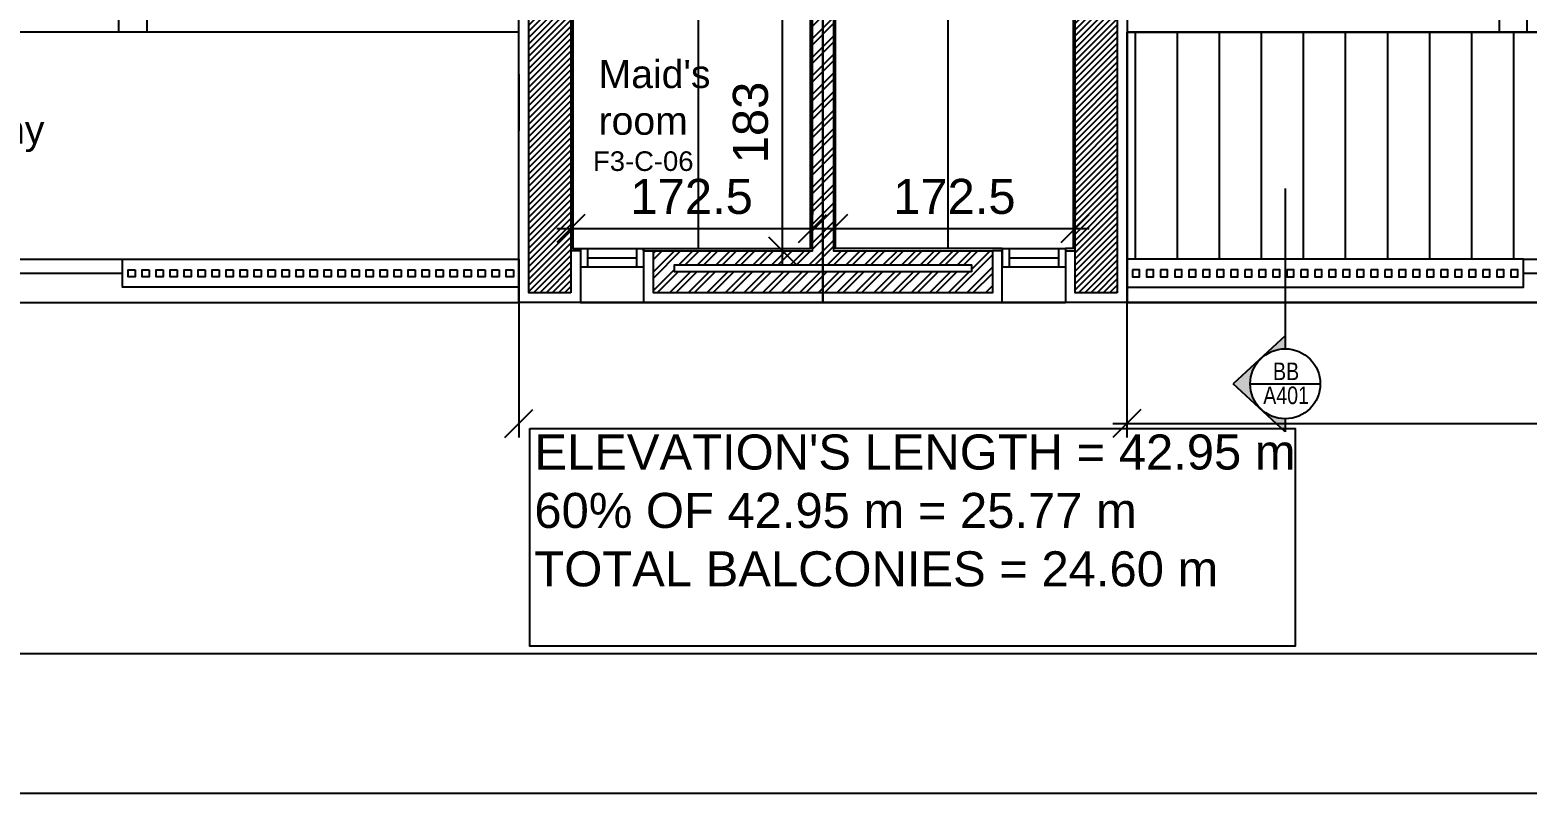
# Model space of a CAD drawing. Extents: x -1.7 to 46.3, y -159.8 to -77.2.
# Drawn here: x 8.02 to 18.7, y -138.74 to -133.29 of the extents above; entities that cross this region are included whole.
import ezdxf
from ezdxf.enums import TextEntityAlignment as Align

# ---------------------------------------------------------------- set-up
doc = ezdxf.new("R2010")
doc.units = 0
doc.header["$MEASUREMENT"] = 0
doc.header["$PDMODE"] = 35
doc.header["$PDSIZE"] = 0.3
doc.layers.get('0').update_dxf_attribs({"linetype": 'CONTINUOUS'})
doc.layers.get('DEFPOINTS').update_dxf_attribs({"linetype": 'CONTINUOUS'})
for name, color, linetype in [('60%', 7, 'CONTINUOUS'), ('A-ALU', 9, 'CONTINUOUS'), ('A-ANNO-SECT-TAG', 7, 'CONTINUOUS'), ('A-AREAS', 6, 'CONTINUOUS'), ('A-BALUST', 1, 'CONTINUOUS'), ('A-claustra', 9, 'CONTINUOUS'), ('a-dim', 3, 'CONTINUOUS'), ('A-HATCH-CONC', 8, 'CONTINUOUS'), ('A-HATCH-WALL', 8, 'CONTINUOUS'), ('a-kitchen-50', 61, 'CONTINUOUS'), ('A-PLASTER', 8, 'CONTINUOUS'), ('A-PROJECTION', 9, 'CONTINUOUS'), ('a-revetement', 1, 'CONTINUOUS'), ('A-TILES', 137, 'CONTINUOUS'), ('A-WALL', 4, 'CONTINUOUS'), ('h', 252, 'CONTINUOUS'), ('l', 7, 'CONTINUOUS'), ('Parcelle$0$N-PLOT', 5, 'CONTINUOUS'), ('S-2ND-3RD-4-5-6TH$0$A-STR 2-3-4-5-6', 2, 'CONTINUOUS'), ('S-2ND-3RD-4-5-6TH$0$N-PLOT', 5, 'CONTINUOUS'), ('str', 6, 'CONTINUOUS'), ('txt', 250, 'CONTINUOUS'), ('w', 4, 'CONTINUOUS')]:
    doc.layers.add(name, color=color, linetype=linetype)
doc.styles.add('A100-STEXT', font='ARIAL.TTF', dxfattribs={"height": 0.25})
doc.styles.add('BLOCK', font='ARIAL.TTF', dxfattribs={"width": 0.8, "height": 0.25})
doc.styles.add('STYLE1', font='ARIAL.TTF')
doc.dimstyles.new('A100-DIM', dxfattribs={"dimtxt": 0.25, "dimasz": 0.2, "dimexe": 0.1, "dimexo": 0.3, "dimgap": 0.1, "dimtad": 1, "dimlfac": 100, "dimrnd": 0.5, "dimdsep": 46, "dimtxsty": 'A100-STEXT', "dimblk1": 'OBLIQUE', "dimblk2": 'OBLIQUE', "dimsah": 1, "dimcen": -0.05, "dimdle": 0.1, "dimclrd": 15, "dimclre": 15, "dimclrt": 256, "dimadec": 0, "dimazin": 0, "dimtfac": 0.28, "dimtix": 1, "dimtmove": 2, "dimatfit": 3, "dimldrblk": 'OBLIQUE', "dimfxl": 0, "dimtolj": 1, "dimarcsym": 0})
pattern_1 = [(45, (8e-11, -138.735676), (-0.022097087, 0.022097087), [])]

# ---------------------------------------------------------------- blocks, each defined once
blk = doc.blocks.new('_OBLIQUE')
at = {"color": 0, "linetype": 'ByBlock'}
blk.add_line((-0.5, -0.5), (0.5, 0.5), dxfattribs=at)
blk = doc.blocks.new('*D70')
at = {"layer": 'a-dim', "color": 15, "lineweight": -2}
for p, q in [((11.878, -134.566), (11.878, -134.608)), ((13.603, -134.566), (13.603, -134.608)), ((11.778, -134.708), (13.703, -134.708))]:
    blk.add_line(p, q, dxfattribs=at)
at = {"layer": 'DEFPOINTS', "color": 0}
for p in [(13.603, -134.708), (11.878, -134.866), (13.603, -134.866)]:
    blk.add_point(p, dxfattribs=at)
at = {"layer": 'a-dim', "color": 15, "lineweight": -2, "xscale": 0.2, "yscale": 0.2, "zscale": 0.2, "rotation": 180}
blk.add_blockref('_OBLIQUE', (11.878, -134.708), dxfattribs=at)
at = {"layer": 'a-dim', "color": 15, "lineweight": -2, "xscale": 0.2, "yscale": 0.2, "zscale": 0.2}
blk.add_blockref('_OBLIQUE', (13.603, -134.708), dxfattribs=at)
at = {"layer": 'a-dim', "insert": (12.741, -134.48), "char_height": 0.25, "attachment_point": 5, "style": 'A100-STEXT'}
blk.add_mtext('\\A1;172.5', dxfattribs=at)
blk = doc.blocks.new('*D71')
at = {"layer": 'a-dim', "color": 15, "lineweight": -2}
for p, q in [((13.753, -134.566), (13.753, -134.608)), ((15.478, -134.566), (15.478, -134.608)), ((13.653, -134.708), (15.578, -134.708))]:
    blk.add_line(p, q, dxfattribs=at)
at = {"layer": 'DEFPOINTS', "color": 0}
for p in [(15.478, -134.708), (13.753, -134.866), (15.478, -134.866)]:
    blk.add_point(p, dxfattribs=at)
at = {"layer": 'a-dim', "color": 15, "lineweight": -2, "xscale": 0.2, "yscale": 0.2, "zscale": 0.2, "rotation": 180}
blk.add_blockref('_OBLIQUE', (13.753, -134.708), dxfattribs=at)
at = {"layer": 'a-dim', "color": 15, "lineweight": -2, "xscale": 0.2, "yscale": 0.2, "zscale": 0.2}
blk.add_blockref('_OBLIQUE', (15.478, -134.708), dxfattribs=at)
at = {"layer": 'a-dim', "insert": (14.616, -134.48), "char_height": 0.25, "attachment_point": 5, "style": 'A100-STEXT'}
blk.add_mtext('\\A1;172.5', dxfattribs=at)
blk = doc.blocks.new('*D72')
at = {"layer": 'a-dim', "color": 15, "lineweight": -2}
for p, q in [((13.389, -134.966), (13.389, -132.936)), ((13.428, -133.036), (13.489, -133.036)), ((12.768, -134.866), (13.489, -134.866))]:
    blk.add_line(p, q, dxfattribs=at)
at = {"layer": 'DEFPOINTS', "color": 0}
for p in [(13.128, -133.036), (13.389, -133.036), (12.468, -134.866)]:
    blk.add_point(p, dxfattribs=at)
at = {"layer": 'a-dim', "color": 15, "lineweight": -2, "xscale": 0.2, "yscale": 0.2, "zscale": 0.2}
for p, rotation in [((13.389, -133.036), 90), ((13.389, -134.866), 270)]:
    blk.add_blockref('_OBLIQUE', p, dxfattribs=dict(at, rotation=rotation))
at = {"layer": 'a-dim', "insert": (13.162, -133.951), "char_height": 0.25, "attachment_point": 5, "rotation": 90, "style": 'A100-STEXT'}
blk.add_mtext('\\A1;183', dxfattribs=at)
blk = doc.blocks.new('*D196')
at = {"layer": '60%', "color": 15, "lineweight": -2}
for p, q in [((15.848, -134.893), (15.848, -136.199)), ((23.058, -134.893), (23.058, -136.199)), ((15.748, -136.099), (23.158, -136.099))]:
    blk.add_line(p, q, dxfattribs=at)
at = {"layer": 'DEFPOINTS', "color": 0}
for p in [(15.848, -134.593), (23.058, -134.593), (23.058, -136.099)]:
    blk.add_point(p, dxfattribs=at)
at = {"layer": '60%', "color": 15, "lineweight": -2, "xscale": 0.2, "yscale": 0.2, "zscale": 0.2, "rotation": 180}
blk.add_blockref('_OBLIQUE', (15.848, -136.099), dxfattribs=at)
at = {"layer": '60%', "color": 15, "lineweight": -2, "xscale": 0.2, "yscale": 0.2, "zscale": 0.2}
blk.add_blockref('_OBLIQUE', (23.058, -136.099), dxfattribs=at)
at = {"layer": '60%', "insert": (19.453, -135.873), "char_height": 0.25, "attachment_point": 5, "style": 'A100-STEXT'}
blk.add_mtext('\\A1;721', dxfattribs=at)
blk = doc.blocks.new('*D199')
at = {"layer": '60%', "color": 15, "lineweight": -2}
for p, q in [((0.008, -135.536), (0.008, -137.84)), ((42.958, -135.536), (42.958, -137.84)), ((-0.092, -137.74), (43.058, -137.74))]:
    blk.add_line(p, q, dxfattribs=at)
at = {"layer": 'DEFPOINTS', "color": 0}
for p in [(0.008, -135.236), (42.958, -135.236), (42.958, -137.74)]:
    blk.add_point(p, dxfattribs=at)
at = {"layer": '60%', "color": 15, "lineweight": -2, "xscale": 0.2, "yscale": 0.2, "zscale": 0.2, "rotation": 180}
blk.add_blockref('_OBLIQUE', (0.008, -137.74), dxfattribs=at)
at = {"layer": '60%', "color": 15, "lineweight": -2, "xscale": 0.2, "yscale": 0.2, "zscale": 0.2}
blk.add_blockref('_OBLIQUE', (42.958, -137.74), dxfattribs=at)
at = {"layer": '60%', "insert": (21.483, -137.512), "char_height": 0.25, "attachment_point": 5, "style": 'A100-STEXT'}
blk.add_mtext('\\A1;4295', dxfattribs=at)
blk = doc.blocks.new('SCT_TAG_L_2')
h = blk.add_hatch(color=256)
h.paths.add_polyline_path([(-0.371, -0.343), (0, 0), (0, -0.093, 0.755389), (-0.131, -0.555), (-0.131, -0.564)])
h.paths.add_polyline_path([(-0.131, -0.564), (-0.131, -0.555, 0.139348), (0, -0.593), (0, -0.685)])
for p, q in [((0, 1.051), (0, 0)), ((0, 0), (-0.371, -0.343)), ((0, 0), (0, -0.093)), ((0, -0.685), (-0.371, -0.343)), ((0, -0.593), (0, -0.685))]:
    blk.add_line(p, q)
at = {"ltscale": 4}
blk.add_line((-0.25, -0.343), (0.25, -0.343), dxfattribs=at)
blk.add_circle((0, -0.343), 0.25)
at = {"color": 7, "style": 'BLOCK', "width": 0.8}
for tag, p in [('SCT.NO.', (0.006, -0.254)), ('DWG', (0.006, -0.425))]:
    blk.add_attdef(tag, text='', height=0.125, dxfattribs=at).set_placement(p, align=Align.MIDDLE)

msp = doc.modelspace()

# ---------------------------------------------------------------- hatches: boundary and pattern name
at = {"layer": 'A-HATCH-CONC'}
h = msp.add_hatch(dxfattribs=at)
h.set_pattern_fill('ANSI31', color=256, scale=0.25, style=0)
h.set_pattern_definition(pattern_1)
h.paths.add_polyline_path([(11.87837, -132.93568), (11.57837, -132.93568), (11.57837, -135.16568), (11.87837, -135.16568)])
h = msp.add_hatch(dxfattribs=at)
h.set_pattern_fill('ANSI31', color=256, scale=0.25, style=0)
h.set_pattern_definition(pattern_1)
h.paths.add_polyline_path([(15.77837, -132.93568), (15.47837, -132.93568), (15.47837, -135.16568), (15.77837, -135.16568)])
at = {"layer": 'A-HATCH-WALL'}
h = msp.add_hatch(dxfattribs=at)
h.set_pattern_fill('ANSI32', color=256, scale=0.25, style=0)
h.set_pattern_definition([(45, (-4e-09, -138.73489), (-0.06629126, 0.06629126), []), (45, (0.04419, -138.73489), (-0.06629126, 0.06629126), [])])
h.paths.add_polyline_path([(13.75337, -133.03489), (14.70337, -133.03489), (14.70337, -132.88489), (14.60337, -132.88489), (14.60337, -132.93489), (13.75337, -132.93489), (13.75337, -131.18489), (13.60337, -131.18489), (13.60337, -132.93489), (12.75337, -132.93489), (12.75337, -132.88489), (12.65337, -132.88489), (12.65337, -133.03489), (13.60337, -133.03489), (13.60337, -134.86489), (12.46837, -134.86489), (12.46837, -135.16489), (14.88837, -135.16489), (14.88837, -134.86489), (13.75337, -134.86489)])
h.paths.add_polyline_path([(14.73837, -134.96489), (14.73837, -135.01489), (12.61837, -135.01489), (12.61837, -134.96489)], flags=16)
at = {"layer": 'A-TILES'}
h = msp.add_hatch(dxfattribs=at)
h.set_pattern_fill('_USER', color=256, scale=0.3, angle=90, style=0, pattern_type=0)
h.set_pattern_definition([(90, (30.60837, -130.63568), (-0.3, 2e-17), [])])
h.paths.add_polyline_path([(23.05837, -134.92678), (23.05837, -133.30568), (19.82837, -133.30568), (19.62837, -133.30568), (18.67837, -133.30568), (18.47837, -133.30568), (15.84837, -133.30568), (15.84837, -134.92678), (18.67837, -134.92678)])

# ---------------------------------------------------------------- linework, layer by layer
at = {"layer": '60%', "color": 15}
msp.add_line((11.50837, -134.94264), (11.50837, -136.19855), dxfattribs=at)
at = {"layer": '60%'}
msp.add_lwpolyline([(11.58611, -136.13482), (17.0491, -136.13482), (17.0491, -137.68772), (11.58611, -137.68772)], close=True, dxfattribs=at)
at = {"layer": 'A-ALU'}
for p, q in [((8.65337, -133.30568), (7.72837, -133.30568)), ((8.65337, -133.30568), (7.72837, -133.30568)), ((11.50837, -133.30568), (8.85337, -133.30568)), ((11.50837, -133.30568), (8.85337, -133.30568)), ((15.84837, -133.30568), (18.50337, -133.30568)), ((15.84837, -133.30568), (18.50337, -133.30568)), ((11.94837, -134.85068), (12.39837, -134.85068)), ((11.94837, -134.85068), (11.94837, -134.98068)), ((11.94837, -134.85068), (12.39837, -134.85068)), ((11.94837, -134.85068), (11.94837, -134.98068)), ((11.99837, -134.85068), (11.99837, -134.98068)), ((11.99837, -134.85068), (11.99837, -134.98068)), ((11.99837, -134.91568), (12.34837, -134.91568)), ((11.99837, -134.91568), (12.34837, -134.91568)), ((12.34837, -134.85068), (12.34837, -134.98068)), ((12.34837, -134.85068), (12.34837, -134.98068)), ((12.39837, -134.85068), (12.39837, -134.98068)), ((12.39837, -134.85068), (12.39837, -134.98068)), ((14.95837, -134.85068), (15.40837, -134.85068)), ((14.95837, -134.85068), (14.95837, -134.98068)), ((15.00837, -134.98068), (15.00837, -134.85068)), ((15.00837, -134.91568), (15.35837, -134.91568)), ((15.35837, -134.85068), (15.35837, -134.98068)), ((15.40837, -134.85068), (15.40837, -134.98068)), ((11.94837, -134.98068), (12.39837, -134.98068)), ((11.94837, -134.98068), (12.39837, -134.98068)), ((14.95837, -134.98068), (15.40837, -134.98068))]:
    msp.add_line(p, q, dxfattribs=at)
at = {"layer": 'A-AREAS'}
for p, q in [((13.67837, -131.03568), (13.67837, -135.23568)), ((11.50837, -135.23568), (11.50837, -133.30568)), ((13.67837, -135.23568), (11.50837, -135.23568))]:
    msp.add_line(p, q, dxfattribs=at)
for points in [[(13.67837, -116.13948), (15.84837, -116.13948), (15.84837, -117.98568), (23.49837, -117.98568), (23.49837, -120.06568), (27.32837, -120.06568), (27.32837, -135.23568), (25.32362, -135.23568), (23.05837, -134.92678), (23.05837, -133.30568), (15.84837, -133.30568), (15.84837, -135.23568), (13.67837, -135.23568), (13.67837, -131.03568), (15.62837, -131.03568), (15.62837, -128.91068), (16.85337, -128.91068), (16.85337, -127.01068), (15.62837, -127.01068), (15.62837, -121.63568), (15.70337, -121.63568), (15.70337, -120.41068), (13.67837, -120.41068)], [(15.84837, -133.30568), (23.05837, -133.30568), (23.05837, -134.92678), (25.32362, -135.23568), (15.84837, -135.23568)]]:
    msp.add_lwpolyline(points, close=True, dxfattribs=at)
at = {"layer": 'A-BALUST'}
for p, q in [((18.67837, -134.92678), (23.05837, -134.92678)), ((18.67837, -135.02678), (23.7917, -135.02678))]:
    msp.add_line(p, q, dxfattribs=at)
at = {"layer": 'A-claustra'}
for points in [[(15.84837, -134.92678), (15.84837, -135.12678), (18.67837, -135.12678), (18.67837, -134.92678)], [(15.88837, -135.00178), (15.88837, -135.05178), (15.93837, -135.05178), (15.93837, -135.00178)], [(15.98837, -135.00178), (15.98837, -135.05178), (16.03837, -135.05178), (16.03837, -135.00178)], [(16.08837, -135.00178), (16.08837, -135.05178), (16.13837, -135.05178), (16.13837, -135.00178)], [(16.18837, -135.00178), (16.18837, -135.05178), (16.23837, -135.05178), (16.23837, -135.00178)], [(16.28837, -135.00178), (16.28837, -135.05178), (16.33837, -135.05178), (16.33837, -135.00178)], [(16.38837, -135.00178), (16.38837, -135.05178), (16.43837, -135.05178), (16.43837, -135.00178)], [(16.48837, -135.00178), (16.48837, -135.05178), (16.53837, -135.05178), (16.53837, -135.00178)], [(16.58837, -135.00178), (16.58837, -135.05178), (16.63837, -135.05178), (16.63837, -135.00178)], [(16.68837, -135.00178), (16.68837, -135.05178), (16.73837, -135.05178), (16.73837, -135.00178)], [(16.78837, -135.00178), (16.78837, -135.05178), (16.83837, -135.05178), (16.83837, -135.00178)], [(16.88837, -135.00178), (16.88837, -135.05178), (16.93837, -135.05178), (16.93837, -135.00178)], [(16.98837, -135.00178), (16.98837, -135.05178), (17.03837, -135.05178), (17.03837, -135.00178)], [(17.08837, -135.00178), (17.08837, -135.05178), (17.13837, -135.05178), (17.13837, -135.00178)], [(17.18837, -135.00178), (17.18837, -135.05178), (17.23837, -135.05178), (17.23837, -135.00178)], [(17.28837, -135.00178), (17.28837, -135.05178), (17.33837, -135.05178), (17.33837, -135.00178)], [(17.38837, -135.00178), (17.38837, -135.05178), (17.43837, -135.05178), (17.43837, -135.00178)], [(17.48837, -135.00178), (17.48837, -135.05178), (17.53837, -135.05178), (17.53837, -135.00178)], [(17.58837, -135.00178), (17.58837, -135.05178), (17.63837, -135.05178), (17.63837, -135.00178)], [(17.68837, -135.00178), (17.68837, -135.05178), (17.73837, -135.05178), (17.73837, -135.00178)], [(17.78837, -135.00178), (17.78837, -135.05178), (17.83837, -135.05178), (17.83837, -135.00178)], [(17.88837, -135.00178), (17.88837, -135.05178), (17.93837, -135.05178), (17.93837, -135.00178)], [(17.98837, -135.00178), (17.98837, -135.05178), (18.03837, -135.05178), (18.03837, -135.00178)], [(18.08837, -135.00178), (18.08837, -135.05178), (18.13837, -135.05178), (18.13837, -135.00178)], [(18.18837, -135.00178), (18.18837, -135.05178), (18.23837, -135.05178), (18.23837, -135.00178)], [(18.28837, -135.00178), (18.28837, -135.05178), (18.33837, -135.05178), (18.33837, -135.00178)], [(18.38837, -135.00178), (18.38837, -135.05178), (18.43837, -135.05178), (18.43837, -135.00178)], [(18.48837, -135.00178), (18.48837, -135.05178), (18.53837, -135.05178), (18.53837, -135.00178)], [(18.58837, -135.00178), (18.58837, -135.05178), (18.63837, -135.05178), (18.63837, -135.00178)]]:
    msp.add_lwpolyline(points, close=True, dxfattribs=at)
at = {"layer": 'a-dim', "color": 15}
msp.add_line((11.50837, -133.60568), (11.50837, -134.01091), dxfattribs=at)
at = {"layer": 'a-kitchen-50'}
for points in [[(12.78837, -134.85068), (13.58837, -134.85068), (13.58837, -133.05068), (12.78837, -133.05068)], [(14.56837, -134.85068), (13.76837, -134.85068), (13.76837, -133.05068), (14.56837, -133.05068)]]:
    msp.add_lwpolyline(points, close=True, dxfattribs=at)
at = {"layer": 'A-PLASTER'}
for p, q in [((11.94837, -134.86568), (11.94837, -134.85068)), ((11.94837, -134.86568), (11.94837, -134.85068)), ((12.39837, -134.86568), (12.39837, -134.85068)), ((12.39837, -134.86568), (12.39837, -134.85068)), ((14.95837, -134.85068), (14.95837, -134.86568)), ((15.40837, -134.85068), (15.40837, -134.86568))]:
    msp.add_line(p, q, dxfattribs=at)
for points in [[(11.74337, -132.88568), (11.74337, -132.92068), (11.89337, -132.92068), (11.89337, -134.85068), (11.94837, -134.85068)], [(11.74337, -132.88568), (11.74337, -132.92068), (11.89337, -132.92068), (11.89337, -134.85068), (11.94837, -134.85068)], [(12.39837, -134.85068), (13.58837, -134.85068), (13.58837, -133.05068), (12.63837, -133.05068), (12.63837, -132.88568)], [(12.39837, -134.85068), (13.58837, -134.85068), (13.58837, -133.05068), (12.63837, -133.05068), (12.63837, -132.88568)], [(14.95837, -134.85068), (13.76837, -134.85068), (13.76837, -133.05068), (14.71837, -133.05068), (14.71837, -132.88568)], [(15.61337, -132.88568), (15.61337, -132.92068), (15.46337, -132.92068), (15.46337, -134.85068), (15.40837, -134.85068)]]:
    msp.add_lwpolyline(points, dxfattribs=at)
at = {"layer": 'A-PROJECTION'}
for p, q in [((2.02837, -135.23568), (11.50837, -135.23568)), ((11.94837, -135.23568), (12.39837, -135.23568)), ((11.94837, -135.23568), (12.39837, -135.23568)), ((14.95837, -135.23568), (15.40837, -135.23568)), ((15.84837, -135.23568), (25.32837, -135.23568))]:
    msp.add_line(p, q, dxfattribs=at)
at = {"layer": 'a-revetement'}
for p, q in [((11.50837, -135.23568), (11.50837, -132.94568)), ((11.50837, -135.23568), (11.50837, -132.94568)), ((15.84837, -132.93568), (15.84837, -135.23568)), ((11.94837, -134.86568), (11.87837, -134.86568)), ((11.94837, -134.86568), (11.87837, -134.86568)), ((11.94837, -134.86568), (11.94837, -135.23568)), ((11.94837, -134.86568), (11.94837, -135.23568)), ((12.39837, -134.86568), (12.39837, -135.23568)), ((12.39837, -134.86568), (12.46837, -134.86568)), ((12.39837, -134.86568), (12.39837, -135.23568)), ((12.39837, -134.86568), (12.46837, -134.86568)), ((14.95837, -134.86568), (14.88837, -134.86568)), ((14.95837, -135.23568), (14.95837, -134.86568)), ((15.40837, -134.86568), (15.40837, -135.23568)), ((15.40837, -134.86568), (15.47837, -134.86568)), ((11.94837, -135.23568), (11.50837, -135.23568)), ((11.94837, -135.23568), (11.50837, -135.23568)), ((12.39837, -135.23568), (14.95837, -135.23568)), ((12.39837, -135.23568), (13.75337, -135.23568)), ((15.84837, -135.23568), (15.40837, -135.23568))]:
    msp.add_line(p, q, dxfattribs=at)
for points in [[(8.65337, -133.30568), (8.65337, -132.92068), (8.85337, -132.92068), (8.85337, -133.30568)], [(8.65337, -133.30568), (8.65337, -132.92068), (8.85337, -132.92068), (8.85337, -133.30568)], [(18.70337, -133.30568), (18.70337, -132.92068), (18.50337, -132.92068), (18.50337, -133.30568)]]:
    msp.add_lwpolyline(points, close=True, dxfattribs=at)
at = {"layer": 'A-WALL'}
msp.add_lwpolyline([(13.75337, -131.18568), (13.75337, -132.93568), (14.60337, -132.93568), (14.60337, -132.88568), (14.70337, -132.88568), (14.70337, -133.03568), (13.75337, -133.03568), (13.75337, -134.86568), (14.88837, -134.86568), (14.88837, -135.16568), (12.46837, -135.16568), (12.46837, -134.86568), (13.60337, -134.86568), (13.60337, -133.03568), (12.65337, -133.03568), (12.65337, -132.88568), (12.75337, -132.88568), (12.75337, -132.93568), (13.60337, -132.93568), (13.60337, -131.18568)], dxfattribs=at)
msp.add_lwpolyline([(14.73837, -135.01568), (12.61837, -135.01568), (12.61837, -134.96568), (14.73837, -134.96568)], close=True, dxfattribs=at)
at = {"layer": 'h'}
for points in [[(11.50837, -134.92678), (11.50837, -135.12678), (8.67837, -135.12678), (8.67837, -134.92678)], [(8.76837, -135.00178), (8.76837, -135.05178), (8.71837, -135.05178), (8.71837, -135.00178)], [(8.86837, -135.00178), (8.86837, -135.05178), (8.81837, -135.05178), (8.81837, -135.00178)], [(8.96837, -135.00178), (8.96837, -135.05178), (8.91837, -135.05178), (8.91837, -135.00178)], [(9.06837, -135.00178), (9.06837, -135.05178), (9.01837, -135.05178), (9.01837, -135.00178)], [(9.16837, -135.00178), (9.16837, -135.05178), (9.11837, -135.05178), (9.11837, -135.00178)], [(9.26837, -135.00178), (9.26837, -135.05178), (9.21837, -135.05178), (9.21837, -135.00178)], [(9.36837, -135.00178), (9.36837, -135.05178), (9.31837, -135.05178), (9.31837, -135.00178)], [(9.46837, -135.00178), (9.46837, -135.05178), (9.41837, -135.05178), (9.41837, -135.00178)], [(9.56837, -135.00178), (9.56837, -135.05178), (9.51837, -135.05178), (9.51837, -135.00178)], [(9.66837, -135.00178), (9.66837, -135.05178), (9.61837, -135.05178), (9.61837, -135.00178)], [(9.76837, -135.00178), (9.76837, -135.05178), (9.71837, -135.05178), (9.71837, -135.00178)], [(9.86837, -135.00178), (9.86837, -135.05178), (9.81837, -135.05178), (9.81837, -135.00178)], [(9.96837, -135.00178), (9.96837, -135.05178), (9.91837, -135.05178), (9.91837, -135.00178)], [(10.06837, -135.00178), (10.06837, -135.05178), (10.01837, -135.05178), (10.01837, -135.00178)], [(10.16837, -135.00178), (10.16837, -135.05178), (10.11837, -135.05178), (10.11837, -135.00178)], [(10.26837, -135.00178), (10.26837, -135.05178), (10.21837, -135.05178), (10.21837, -135.00178)], [(10.36837, -135.00178), (10.36837, -135.05178), (10.31837, -135.05178), (10.31837, -135.00178)], [(10.46837, -135.00178), (10.46837, -135.05178), (10.41837, -135.05178), (10.41837, -135.00178)], [(10.56837, -135.00178), (10.56837, -135.05178), (10.51837, -135.05178), (10.51837, -135.00178)], [(10.66837, -135.00178), (10.66837, -135.05178), (10.61837, -135.05178), (10.61837, -135.00178)], [(10.76837, -135.00178), (10.76837, -135.05178), (10.71837, -135.05178), (10.71837, -135.00178)], [(10.86837, -135.00178), (10.86837, -135.05178), (10.81837, -135.05178), (10.81837, -135.00178)], [(10.96837, -135.00178), (10.96837, -135.05178), (10.91837, -135.05178), (10.91837, -135.00178)], [(11.06837, -135.00178), (11.06837, -135.05178), (11.01837, -135.05178), (11.01837, -135.00178)], [(11.16837, -135.00178), (11.16837, -135.05178), (11.11837, -135.05178), (11.11837, -135.00178)], [(11.26837, -135.00178), (11.26837, -135.05178), (11.21837, -135.05178), (11.21837, -135.00178)], [(11.36837, -135.00178), (11.36837, -135.05178), (11.31837, -135.05178), (11.31837, -135.00178)], [(11.46837, -135.00178), (11.46837, -135.05178), (11.41837, -135.05178), (11.41837, -135.00178)]]:
    msp.add_lwpolyline(points, close=True, dxfattribs=at)
at = {"layer": 'l'}
for p, q in [((4.29837, -134.92678), (8.67837, -134.92678)), ((3.56504, -135.02678), (8.67837, -135.02678))]:
    msp.add_line(p, q, dxfattribs=at)
msp.add_lwpolyline([(12.78837, -134.85068), (13.58837, -134.85068), (13.58837, -133.05068), (12.78837, -133.05068)], close=True, dxfattribs=at)
at = {"layer": 'Parcelle$0$N-PLOT'}
msp.add_lwpolyline([(0, -138.73568), (38.90837, -138.73568, 0.41421356), (41.90837, -135.73568), (41.90837, -83.28104, 0.4229554), (38.81912, -80.28237), (0, -81.43774)], format="xyb", close=True, dxfattribs=at)
at = {"layer": 'S-2ND-3RD-4-5-6TH$0$A-STR 2-3-4-5-6'}
for points in [[(11.87837, -135.16568), (11.57837, -135.16568), (11.57837, -132.93568), (11.87837, -132.93568)], [(15.77837, -135.16568), (15.47837, -135.16568), (15.47837, -132.93568), (15.77837, -132.93568)]]:
    msp.add_lwpolyline(points, close=True, dxfattribs=at)
at = {"layer": 'S-2ND-3RD-4-5-6TH$0$N-PLOT'}
msp.add_lwpolyline([(0, -138.73568), (38.90837, -138.73568, 0.41421356), (41.90837, -135.73568), (41.90837, -83.28104, 0.4229554), (38.81912, -80.28237), (0, -81.43774)], format="xyb", close=True, dxfattribs=at)
at = {"layer": 'str'}
msp.add_lwpolyline([(11.87837, -135.16568), (11.57837, -135.16568), (11.57837, -132.93568), (11.87837, -132.93568)], close=True, dxfattribs=at)
at = {"layer": 'w'}
for points in [[(13.75337, -135.16568), (12.46837, -135.16568), (12.46837, -134.86568), (13.60337, -134.86568), (13.60337, -133.03568), (12.65337, -133.03568), (12.65337, -132.88568), (12.75337, -132.88568), (12.75337, -132.93568), (13.60337, -132.93568), (13.60337, -131.18568)], [(13.75337, -132.93568), (13.75337, -134.86568)], [(13.75337, -135.01568), (12.61837, -135.01568), (12.61837, -134.96568), (13.75337, -134.96568)]]:
    msp.add_lwpolyline(points, dxfattribs=at)

# ---------------------------------------------------------------- block references
at = {"layer": '60%', "color": 15, "xscale": 0.2, "yscale": 0.2, "zscale": 0.2}
msp.add_blockref('_OBLIQUE', (11.50837, -136.09855), dxfattribs=at)
at = {"layer": 'A-ANNO-SECT-TAG', "ltscale": 4}
msp.add_blockref('SCT_TAG_L_2', (16.97762, -135.4726), dxfattribs=at).add_auto_attribs({'DWG': 'A401', 'SCT.NO.': 'BB'})

# ---------------------------------------------------------------- texts
at = {"layer": '60%', "insert": (11.61856, -136.17723), "char_height": 0.5, "width": 8.6831907, "attachment_point": 1, "style": 'STYLE1'}
msp.add_mtext("{\\H0.5x;ELEVATION'S LENGTH = 42.95 m\\P60% OF 42.95 m = 25.77 m\\PTOTAL BALCONIES = 24.60 m}", dxfattribs=at)
at = {"layer": 'txt', "attachment_point": 1}
for s, insert, char_height, width in [("{\\fArial|b0|i0|c0|p34;Maid's \\Proom}", (12.0769, -133.50513), 0.2, 0.0158576), ('{\\fArial|b0|i0|c0|p34;Balcony}', (7.12758, -133.90209), 0.2, 0.0158576), ('{\\fArial|b0|i0|c0|p34;F3-C-06}', (12.03711, -134.15679), 0.14, 0.0111003)]:
    msp.add_mtext(s, dxfattribs=dict(at, insert=insert, char_height=char_height, width=width))

# ---------------------------------------------------------------- dimensions: what is measured, and where the dimension line sits
at = {"layer": '60%'}
for base, p1, p2, picture, middle in [((23.05837, -136.09855), (15.84837, -134.59264), (23.05837, -134.59264), '*D196', (19.45337, -135.87304)), ((42.95837, -137.73982), (0.00837, -135.23568), (42.95837, -135.23568), '*D199', (21.48337, -137.51217))]:
    dim = msp.add_linear_dim(base=base, p1=p1, p2=p2, dimstyle='A100-DIM', dxfattribs=at)
    dim.commit()
    dim.dimension.update_dxf_attribs({"geometry": picture, "text_midpoint": middle})
at = {"layer": 'a-dim'}
dim = msp.add_linear_dim(base=(13.38935, -133.03568), p1=(12.46837, -134.86568), p2=(13.12837, -133.03568), angle=90, dimstyle='A100-DIM', dxfattribs=at)
dim.commit()
dim.dimension.update_dxf_attribs({"geometry": '*D72', "text_midpoint": (13.16162, -133.95068)})
for base, p1, p2, picture, middle in [((13.60337, -134.70778), (11.87837, -134.86568), (13.60337, -134.86568), '*D70', (12.74087, -134.48014)), ((15.47837, -134.70778), (13.75337, -134.86568), (15.47837, -134.86568), '*D71', (14.61587, -134.48014))]:
    dim = msp.add_linear_dim(base=base, p1=p1, p2=p2, dimstyle='A100-DIM', dxfattribs=at)
    dim.commit()
    dim.dimension.update_dxf_attribs({"geometry": picture, "text_midpoint": middle})

doc.saveas('drawing.dxf')
